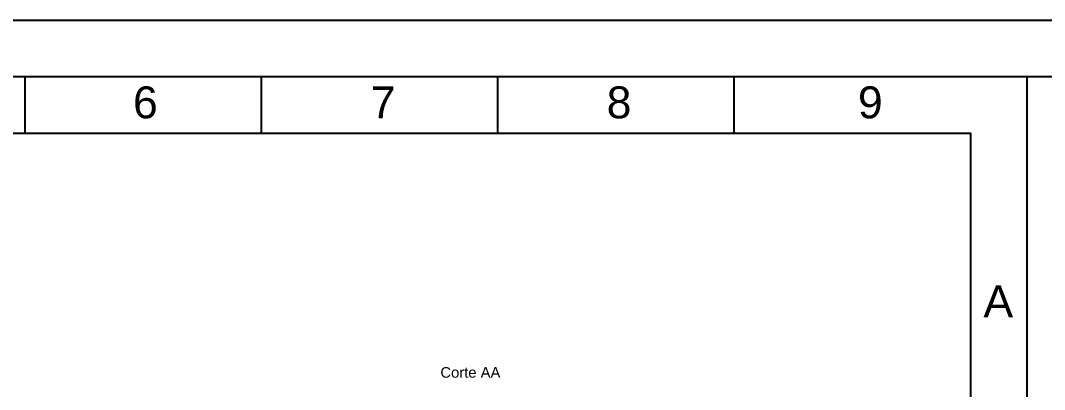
# Model space of a CAD drawing. Header units: millimetres. Extents: x 100 to 940, y 100 to 694.
# Drawn here: x 477.7 to 749.6, y 595.8 to 693.9 of the extents above; entities that cross this region are included whole.
import ezdxf

# ---------------------------------------------------------------- set-up
doc = ezdxf.new("R2010")
doc.units = ezdxf.units.MM
doc.layers.add('COTAS', color=5, linetype='Continuous', lineweight=5)
doc.styles.add('Notes', font='arial.ttf', dxfattribs={"height": 3})
doc.styles.get("Standard").update_dxf_attribs({"font": 'arial.ttf'})

msp = doc.modelspace()

# ---------------------------------------------------------------- linework, layer by layer
for p, q in [((478.89, 664), (478.89, 679)), ((541.67, 664), (541.67, 679)), ((604.44, 664), (604.44, 679)), ((667.22, 664), (667.22, 679)), ((745, 115), (745, 679))]:
    msp.add_line(p, q)
for points in [[(100, 100), (940, 100), (940, 693.94), (100, 693.94)], [(150, 679), (925, 679), (925, 115), (150, 115)], [(165, 664), (730, 664), (730, 130), (165, 130)]]:
    msp.add_lwpolyline(points, close=True)

# ---------------------------------------------------------------- texts
at = {"style": 'Notes'}
for s, p in [('6', (507.55, 667.93)), ('7', (570.69, 667.93)), ('8', (633.34, 667.93)), ('9', (700.07, 667.93)), ('A', (733.39, 615.03))]:
    msp.add_text(s, height=8.48, dxfattribs=at).set_placement(p)
at = {"layer": 'COTAS', "insert": (589.18, 601.78), "char_height": 2.812, "attachment_point": 1}
msp.add_mtext_dynamic_manual_height_columns('Corte AA', width=4099.9241, gutter_width=0.75, heights=[0], dxfattribs=at)

doc.saveas('drawing.dxf')
